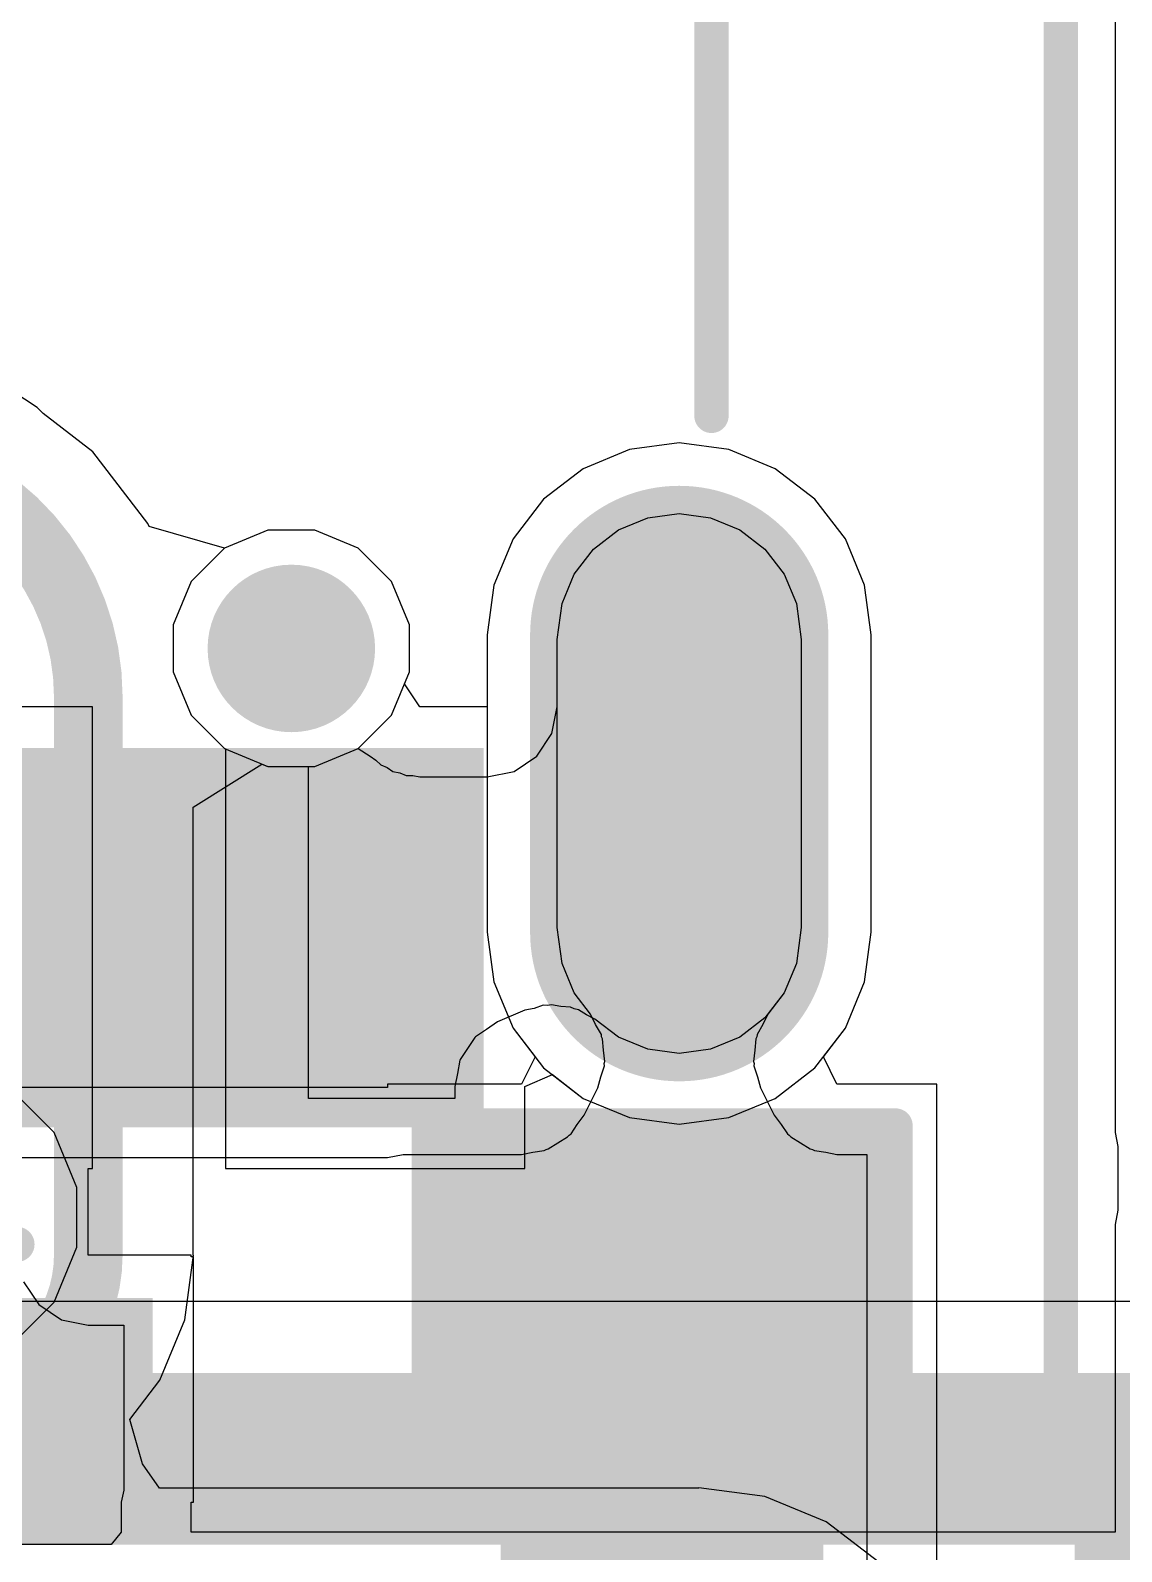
# Model space of a CAD drawing. Header units: inches. Extents: x -0.01 to 2.44, y -0.01 to 2.26.
# Drawn here: x 1.006 to 1.1649, y 1.5279 to 1.7495 of the extents above; entities that cross this region are included whole.
import ezdxf

# ---------------------------------------------------------------- set-up
doc = ezdxf.new("R2010")
doc.units = ezdxf.units.IN
doc.header["$MEASUREMENT"] = 0
for name, color, linetype in [('Bottom Layer', 5, 'Continuous'), ('Bottom Overlay', 54, 'Continuous'), ('Bottom Paste', 16, 'Continuous'), ('Bottom Solder', 6, 'Continuous'), ('GROUND', 16, 'Continuous'), ('Multi-Layer', 9, 'Continuous'), ('Pad Holes', 156, 'Continuous'), ('POWER', 76, 'Continuous'), ('SIGNAL1', 90, 'Continuous'), ('SIGNAL2', 156, 'Continuous'), ('Top Layer', 1, 'Continuous'), ('Top Overlay', 2, 'Continuous'), ('Top Paste', 8, 'Continuous'), ('Top Solder', 216, 'Continuous')]:
    doc.layers.add(name, color=color, linetype=linetype)

# ---------------------------------------------------------------- blocks, each defined once
blk = doc.blocks.new('SB10100L_2')
at = {"layer": 'Top Overlay'}
for points in [[(-0.04839, -0.00524, 0.005, 0.005, 0), (-0.04839, 0.22476, 0.005, 0.005, 0)], [(-0.04839, -0.00524, 0.005, 0.005, 0), (-0.03839, -0.00524, 0.005, 0.005, 0)], [(-0.04139, -0.01424, 0.01, 0.01, 0), (-0.03639, -0.01924, 0.01, 0.01, 0)], [(-0.04139, -0.02424, 0.01, 0.01, 0), (-0.04139, -0.01424, 0.01, 0.01, 0)], [(-0.04139, -0.02424, 0.01, 0.01, 0), (-0.03639, -0.01924, 0.01, 0.01, 0)]]:
    blk.add_lwpolyline(points, format="xyseb", dxfattribs=at)
for points in [[(-0.04964, -0.00524, 0.0025, 0.0025, 1), (-0.04714, -0.00524, 0.0025, 0.0025, 1)], [(-0.04964, -0.00524, 0.0025, 0.0025, 1), (-0.04714, -0.00524, 0.0025, 0.0025, 1)], [(-0.03964, -0.00524, 0.0025, 0.0025, 1), (-0.03714, -0.00524, 0.0025, 0.0025, 1)], [(-0.04389, -0.01424, 0.005, 0.005, 1), (-0.03889, -0.01424, 0.005, 0.005, 1)], [(-0.04389, -0.01424, 0.005, 0.005, 1), (-0.03889, -0.01424, 0.005, 0.005, 1)], [(-0.03889, -0.01924, 0.005, 0.005, 1), (-0.03389, -0.01924, 0.005, 0.005, 1)], [(-0.03889, -0.01924, 0.005, 0.005, 1), (-0.03389, -0.01924, 0.005, 0.005, 1)], [(-0.04389, -0.02424, 0.005, 0.005, 1), (-0.03889, -0.02424, 0.005, 0.005, 1)], [(-0.04389, -0.02424, 0.005, 0.005, 1), (-0.03889, -0.02424, 0.005, 0.005, 1)]]:
    blk.add_lwpolyline(points, format="xyseb", close=True, dxfattribs=at)
blk = doc.blocks.new('R___0603_63')
at = {"layer": 'Top Layer'}
for points in [[(-0.015, 0.0175), (-0.015, -0.0175), (-0.045, -0.0175), (-0.045, 0.0175)], [(0.045, 0.0175), (0.045, -0.0175), (0.015, -0.0175), (0.015, 0.0175)]]:
    blk.add_hatch(color=1, dxfattribs=at).paths.add_polyline_path(points)
at = {"layer": 'Top Paste'}
for points in [[(-0.015, 0.0175), (-0.015, -0.0175), (-0.045, -0.0175), (-0.045, 0.0175)], [(0.045, 0.0175), (0.045, -0.0175), (0.015, -0.0175), (0.015, 0.0175)]]:
    blk.add_hatch(color=8, dxfattribs=at).paths.add_polyline_path(points)
at = {"layer": 'Top Solder'}
for points in [[(-0.011, 0.0215), (-0.011, -0.0215), (-0.049, -0.0215), (-0.049, 0.0215)], [(0.049, 0.0215), (0.049, -0.0215), (0.011, -0.0215), (0.011, 0.0215)]]:
    blk.add_hatch(color=216, dxfattribs=at).paths.add_polyline_path(points)
at = {"layer": 'Top Overlay'}
for points in [[(-0.048, -0.021, 0.005, 0.005, 0), (-0.048, 0.021, 0.005, 0.005, 0)], [(0.048, 0.021, 0.005, 0.005, 0), (-0.048, 0.021, 0.005, 0.005, 0)], [(0.048, -0.021, 0.005, 0.005, 0), (0.048, 0.021, 0.005, 0.005, 0)], [(0.048, -0.021, 0.005, 0.005, 0), (-0.048, -0.021, 0.005, 0.005, 0)]]:
    blk.add_lwpolyline(points, format="xyseb", dxfattribs=at)
for points in [[(-0.04925, 0.021, 0.0025, 0.0025, 1), (-0.04675, 0.021, 0.0025, 0.0025, 1)], [(-0.04925, 0.021, 0.0025, 0.0025, 1), (-0.04675, 0.021, 0.0025, 0.0025, 1)], [(0.04675, 0.021, 0.0025, 0.0025, 1), (0.04925, 0.021, 0.0025, 0.0025, 1)], [(0.04675, 0.021, 0.0025, 0.0025, 1), (0.04925, 0.021, 0.0025, 0.0025, 1)], [(-0.04925, -0.021, 0.0025, 0.0025, 1), (-0.04675, -0.021, 0.0025, 0.0025, 1)], [(-0.04925, -0.021, 0.0025, 0.0025, 1), (-0.04675, -0.021, 0.0025, 0.0025, 1)], [(0.04675, -0.021, 0.0025, 0.0025, 1), (0.04925, -0.021, 0.0025, 0.0025, 1)], [(0.04675, -0.021, 0.0025, 0.0025, 1), (0.04925, -0.021, 0.0025, 0.0025, 1)]]:
    blk.add_lwpolyline(points, format="xyseb", close=True, dxfattribs=at)
blk = doc.blocks.new('TYPE_C_31_M_12__86')
at = {"layer": 'Bottom Layer'}
h = blk.add_hatch(color=5, dxfattribs=at)
edge = h.paths.add_edge_path()
edge.add_arc((-0.17028, 0.09272), 0.01772, 0, 180)
edge.add_line((-0.18799, 0.09272), (-0.18799, 0.04941))
edge.add_arc((-0.17028, 0.04941), 0.01772, 180, 360)
edge.add_line((-0.15256, 0.04941), (-0.15256, 0.09272))
at = {"layer": 'Bottom Solder'}
h = blk.add_hatch(color=6, dxfattribs=at)
edge = h.paths.add_edge_path()
edge.add_arc((-0.17028, 0.09272), 0.02172, 0, 180)
edge.add_line((-0.19199, 0.09272), (-0.19199, 0.04941))
edge.add_arc((-0.17028, 0.04941), 0.02172, 180, 360)
edge.add_line((-0.14856, 0.04941), (-0.14856, 0.09272))
h = blk.add_hatch(color=6, dxfattribs=at)
edge = h.paths.add_edge_path()
edge.add_arc((-0.11378, 0.05138), 0.004, 0, 360)
at = {"layer": 'GROUND'}
h = blk.add_hatch(color=16, dxfattribs=at)
edge = h.paths.add_edge_path()
edge.add_arc((-0.17028, 0.09272), 0.01772, 0, 180)
edge.add_line((-0.18799, 0.09272), (-0.18799, 0.04941))
edge.add_arc((-0.17028, 0.04941), 0.01772, 180, 360)
edge.add_line((-0.15256, 0.04941), (-0.15256, 0.09272))
at = {"layer": 'Multi-Layer'}
h = blk.add_hatch(color=9, dxfattribs=at)
edge = h.paths.add_edge_path()
edge.add_arc((-0.17028, 0.09272), 0.01772, 0, 180)
edge.add_line((-0.18799, 0.09272), (-0.18799, 0.04941))
edge.add_arc((-0.17028, 0.04941), 0.01772, 180, 360)
edge.add_line((-0.15256, 0.04941), (-0.15256, 0.09272))
at = {"layer": 'Pad Holes'}
h = blk.add_hatch(color=7, dxfattribs=at)
edge = h.paths.add_edge_path()
edge.add_arc((-0.17028, 0.04941), 0.01181, 180, 360)
edge.add_line((-0.15846, 0.04941), (-0.15846, 0.09272))
edge.add_arc((-0.17028, 0.09272), 0.01181, 0, 180)
edge.add_line((-0.18209, 0.09272), (-0.18209, 0.04941))
h = blk.add_hatch(color=7, dxfattribs=at)
edge = h.paths.add_edge_path()
edge.add_arc((-0.11378, 0.05138), 0.0122, 0, 360)
at = {"layer": 'POWER'}
h = blk.add_hatch(color=76, dxfattribs=at)
edge = h.paths.add_edge_path()
edge.add_arc((-0.17028, 0.09272), 0.01772, 0, 180)
edge.add_line((-0.18799, 0.09272), (-0.18799, 0.04941))
edge.add_arc((-0.17028, 0.04941), 0.01772, 180, 360)
edge.add_line((-0.15256, 0.04941), (-0.15256, 0.09272))
at = {"layer": 'SIGNAL1'}
h = blk.add_hatch(color=90, dxfattribs=at)
edge = h.paths.add_edge_path()
edge.add_arc((-0.17028, 0.09272), 0.01772, 0, 180)
edge.add_line((-0.18799, 0.09272), (-0.18799, 0.04941))
edge.add_arc((-0.17028, 0.04941), 0.01772, 180, 360)
edge.add_line((-0.15256, 0.04941), (-0.15256, 0.09272))
at = {"layer": 'SIGNAL2'}
h = blk.add_hatch(color=156, dxfattribs=at)
edge = h.paths.add_edge_path()
edge.add_arc((-0.17028, 0.09272), 0.01772, 0, 180)
edge.add_line((-0.18799, 0.09272), (-0.18799, 0.04941))
edge.add_arc((-0.17028, 0.04941), 0.01772, 180, 360)
edge.add_line((-0.15256, 0.04941), (-0.15256, 0.09272))
at = {"layer": 'Top Layer'}
for points in [[(-0.1378, 0.11713), (-0.11417, 0.11713), (-0.11417, 0.06988), (-0.1378, 0.06988)], [(-0.1063, 0.11713), (-0.08268, 0.11713), (-0.08268, 0.06988), (-0.1063, 0.06988)]]:
    blk.add_hatch(color=1, dxfattribs=at).paths.add_polyline_path(points)
h = blk.add_hatch(color=1, dxfattribs=at)
edge = h.paths.add_edge_path()
edge.add_arc((-0.17028, 0.09272), 0.01772, 0, 180)
edge.add_line((-0.18799, 0.09272), (-0.18799, 0.04941))
edge.add_arc((-0.17028, 0.04941), 0.01772, 180, 360)
edge.add_line((-0.15256, 0.04941), (-0.15256, 0.09272))
at = {"layer": 'Top Paste'}
for points in [[(-0.1378, 0.11713), (-0.11417, 0.11713), (-0.11417, 0.06988), (-0.1378, 0.06988)], [(-0.1063, 0.11713), (-0.08268, 0.11713), (-0.08268, 0.06988), (-0.1063, 0.06988)]]:
    blk.add_hatch(color=8, dxfattribs=at).paths.add_polyline_path(points)
at = {"layer": 'Top Solder'}
for points in [[(-0.1418, 0.12113), (-0.11017, 0.12113), (-0.11017, 0.06588), (-0.1418, 0.06588)], [(-0.1103, 0.12113), (-0.07868, 0.12113), (-0.07868, 0.06588), (-0.1103, 0.06588)], [(-0.0788, 0.12113), (-0.05899, 0.12113), (-0.05899, 0.06588), (-0.0788, 0.06588)]]:
    blk.add_hatch(color=216, dxfattribs=at).paths.add_polyline_path(points)
h = blk.add_hatch(color=216, dxfattribs=at)
edge = h.paths.add_edge_path()
edge.add_arc((-0.17028, 0.09272), 0.02172, 0, 180)
edge.add_line((-0.19199, 0.09272), (-0.19199, 0.04941))
edge.add_arc((-0.17028, 0.04941), 0.02172, 180, 360)
edge.add_line((-0.14856, 0.04941), (-0.14856, 0.09272))
h = blk.add_hatch(color=216, dxfattribs=at)
edge = h.paths.add_edge_path()
edge.add_arc((-0.11378, 0.05138), 0.004, 0, 360)
at = {"layer": 'Top Overlay'}
blk.add_lwpolyline([(-0.17498, 0.0175, 0.005, 0.005, 0), (-0.17498, -0.0465, 0.005, 0.005, 0)], format="xyseb", dxfattribs=at)
blk.add_lwpolyline([(-0.17623, 0.0175, 0.0025, 0.0025, 1), (-0.17373, 0.0175, 0.0025, 0.0025, 1)], format="xyseb", close=True, dxfattribs=at)
blk = doc.blocks.new('SOD_523__B__D____________100')
at = {"layer": 'Top Layer'}
for points in [[(-0.04134, 0.00787), (-0.01771, 0.00787), (-0.01771, -0.00787), (-0.04134, -0.00787)], [(0.04134, -0.00787), (0.01771, -0.00787), (0.01771, 0.00787), (0.04134, 0.00787)]]:
    blk.add_hatch(color=1, dxfattribs=at).paths.add_polyline_path(points)
at = {"layer": 'Top Paste'}
for points in [[(-0.04134, 0.00787), (-0.01771, 0.00787), (-0.01771, -0.00787), (-0.04134, -0.00787)], [(0.04134, -0.00787), (0.01771, -0.00787), (0.01771, 0.00787), (0.04134, 0.00787)]]:
    blk.add_hatch(color=8, dxfattribs=at).paths.add_polyline_path(points)
at = {"layer": 'Top Solder'}
for points in [[(-0.04534, 0.01187), (-0.01371, 0.01187), (-0.01371, -0.01187), (-0.04534, -0.01187)], [(0.04534, -0.01187), (0.01371, -0.01187), (0.01371, 0.01187), (0.04534, 0.01187)]]:
    blk.add_hatch(color=216, dxfattribs=at).paths.add_polyline_path(points)
at = {"layer": 'Top Overlay'}
for p, q in [((-0.009, -0.011), (-0.009, 0.011)), ((-0.009, 0.011), (0, 0)), ((0, 0), (0.009, 0.011)), ((0.009, 0.011), (0.009, -0.011)), ((0, 0), (-0.009, -0.011)), ((0, 0), (0, 0)), ((0.009, -0.011), (0, 0)), ((0, 0), (0, 0))]:
    blk.add_line(p, q, dxfattribs=at)
for points in [[(0.02559, 0.01969, 0.00512, 0.00512, 0), (-0.02559, 0.01969, 0.00512, 0.00512, 0)], [(0, 0.009, 0.00394, 0.00394, 0), (0, -0.01, 0.00394, 0.00394, 0)], [(0.02559, -0.01969, 0.00512, 0.00512, 0), (-0.02559, -0.01969, 0.00512, 0.00512, 0)]]:
    blk.add_lwpolyline(points, format="xyseb", dxfattribs=at)
for points in [[(-0.02687, 0.01969, 0.00256, 0.00256, 1), (-0.02431, 0.01969, 0.00256, 0.00256, 1)], [(0.02431, 0.01969, 0.00256, 0.00256, 1), (0.02687, 0.01969, 0.00256, 0.00256, 1)], [(-0.00098, 0.009, 0.00197, 0.00197, 1), (0.00098, 0.009, 0.00197, 0.00197, 1)], [(-0.00098, -0.01, 0.00197, 0.00197, 1), (0.00098, -0.01, 0.00197, 0.00197, 1)], [(-0.02687, -0.01969, 0.00256, 0.00256, 1), (-0.02431, -0.01969, 0.00256, 0.00256, 1)], [(0.02431, -0.01969, 0.00256, 0.00256, 1), (0.02687, -0.01969, 0.00256, 0.00256, 1)]]:
    blk.add_lwpolyline(points, format="xyseb", close=True, dxfattribs=at)
blk = doc.blocks.new('C___0805_B_125')
at = {"layer": 'Bottom Layer'}
for points in [[(-0.06, 0.03), (-0.02, 0.03), (-0.02, -0.03), (-0.06, -0.03)], [(0.02, 0.03), (0.06, 0.03), (0.06, -0.03), (0.02, -0.03)]]:
    blk.add_hatch(color=5, dxfattribs=at).paths.add_polyline_path(points)
at = {"layer": 'Bottom Paste'}
for points in [[(-0.06, 0.03), (-0.02, 0.03), (-0.02, -0.03), (-0.06, -0.03)], [(0.02, 0.03), (0.06, 0.03), (0.06, -0.03), (0.02, -0.03)]]:
    blk.add_hatch(color=16, dxfattribs=at).paths.add_polyline_path(points)
at = {"layer": 'Bottom Solder'}
for points in [[(-0.06276, 0.03276), (-0.01724, 0.03276), (-0.01724, -0.03276), (-0.06276, -0.03276)], [(0.01724, 0.03276), (0.06276, 0.03276), (0.06276, -0.03276), (0.01724, -0.03276)]]:
    blk.add_hatch(color=6, dxfattribs=at).paths.add_polyline_path(points)
at = {"layer": 'Bottom Overlay'}
for points in [[(-0.064, -0.034, 0.005, 0.005, 0), (-0.064, 0.034, 0.005, 0.005, 0)], [(-0.024, 0.034, 0.005, 0.005, 0), (-0.064, 0.034, 0.005, 0.005, 0)], [(0.064, 0.034, 0.005, 0.005, 0), (0.024, 0.034, 0.005, 0.005, 0)], [(0.064, -0.034, 0.005, 0.005, 0), (0.064, 0.034, 0.005, 0.005, 0)], [(-0.024, -0.034, 0.005, 0.005, 0), (-0.064, -0.034, 0.005, 0.005, 0)], [(0.064, -0.034, 0.005, 0.005, 0), (0.024, -0.034, 0.005, 0.005, 0)]]:
    blk.add_lwpolyline(points, format="xyseb", dxfattribs=at)
for points in [[(-0.06525, 0.034, 0.0025, 0.0025, 1), (-0.06275, 0.034, 0.0025, 0.0025, 1)], [(-0.06525, 0.034, 0.0025, 0.0025, 1), (-0.06275, 0.034, 0.0025, 0.0025, 1)], [(-0.02525, 0.034, 0.0025, 0.0025, 1), (-0.02275, 0.034, 0.0025, 0.0025, 1)], [(0.02275, 0.034, 0.0025, 0.0025, 1), (0.02525, 0.034, 0.0025, 0.0025, 1)], [(0.06275, 0.034, 0.0025, 0.0025, 1), (0.06525, 0.034, 0.0025, 0.0025, 1)], [(0.06275, 0.034, 0.0025, 0.0025, 1), (0.06525, 0.034, 0.0025, 0.0025, 1)], [(-0.06525, -0.034, 0.0025, 0.0025, 1), (-0.06275, -0.034, 0.0025, 0.0025, 1)], [(-0.06525, -0.034, 0.0025, 0.0025, 1), (-0.06275, -0.034, 0.0025, 0.0025, 1)], [(-0.02525, -0.034, 0.0025, 0.0025, 1), (-0.02275, -0.034, 0.0025, 0.0025, 1)], [(0.02275, -0.034, 0.0025, 0.0025, 1), (0.02525, -0.034, 0.0025, 0.0025, 1)], [(0.06275, -0.034, 0.0025, 0.0025, 1), (0.06525, -0.034, 0.0025, 0.0025, 1)], [(0.06275, -0.034, 0.0025, 0.0025, 1), (0.06525, -0.034, 0.0025, 0.0025, 1)]]:
    blk.add_lwpolyline(points, format="xyseb", close=True, dxfattribs=at)

msp = doc.modelspace()

# ---------------------------------------------------------------- linework, layer by layer
at = {"layer": 'Bottom Layer'}
for p, q in [((1.10049, 1.68943), (1.09325, 1.68848)), ((1.10772, 1.68848), (1.10049, 1.68943)), ((1.09325, 1.68848), (1.08651, 1.68568)), ((1.11447, 1.68568), (1.10772, 1.68848)), ((1.08651, 1.68568), (1.08072, 1.68124)), ((1.12026, 1.68124), (1.11447, 1.68568)), ((1.08072, 1.68124), (1.07628, 1.67545)), ((1.1247, 1.67545), (1.12026, 1.68124)), ((1.09165, 1.67678), (1.09591, 1.67854)), ((1.09591, 1.67854), (1.10049, 1.67914)), ((1.10049, 1.67914), (1.10506, 1.67854)), ((1.10506, 1.67854), (1.10932, 1.67678)), ((1.04057, 1.67671), (1.03425, 1.67409)), ((1.04741, 1.67671), (1.04057, 1.67671)), ((1.05374, 1.67409), (1.04741, 1.67671)), ((1.07628, 1.67545), (1.07349, 1.66871)), ((1.08799, 1.67397), (1.09165, 1.67678)), ((1.10932, 1.67678), (1.11298, 1.67397)), ((1.12749, 1.66871), (1.1247, 1.67545)), ((1.03425, 1.67409), (1.02941, 1.66925)), ((1.05858, 1.66925), (1.05374, 1.67409)), ((1.08518, 1.67031), (1.08799, 1.67397)), ((1.11298, 1.67397), (1.11579, 1.67031)), ((1.02941, 1.66925), (1.02679, 1.66293)), ((1.0612, 1.66293), (1.05858, 1.66925)), ((1.07349, 1.66871), (1.07253, 1.66147)), ((1.08342, 1.66605), (1.08518, 1.67031)), ((1.11579, 1.67031), (1.11756, 1.66605)), ((1.12844, 1.66147), (1.12749, 1.66871)), ((1.08273, 1.6608), (1.08342, 1.66605)), ((1.11756, 1.66605), (1.11825, 1.6608)), ((1.02679, 1.66293), (1.02679, 1.65608)), ((1.0612, 1.65608), (1.0612, 1.66293)), ((1.07253, 1.66147), (1.07253, 1.61817)), ((1.08273, 1.61883), (1.08273, 1.6608)), ((1.11825, 1.6608), (1.11825, 1.61883)), ((1.12844, 1.61817), (1.12844, 1.66147)), ((1.02679, 1.65608), (1.02941, 1.64976)), ((1.05858, 1.64976), (1.0612, 1.65608)), ((1.02941, 1.64976), (1.03425, 1.64492)), ((1.05374, 1.64492), (1.05858, 1.64976)), ((1.03425, 1.64492), (1.04057, 1.6423)), ((1.04741, 1.6423), (1.05374, 1.64492)), ((1.04057, 1.6423), (1.04741, 1.6423)), ((1.07253, 1.61817), (1.07349, 1.61093)), ((1.08342, 1.61359), (1.08273, 1.61883)), ((1.11825, 1.61883), (1.11756, 1.61359)), ((1.12749, 1.61093), (1.12844, 1.61817)), ((1.08518, 1.60933), (1.08342, 1.61359)), ((1.11756, 1.61359), (1.11579, 1.60933)), ((1.07349, 1.61093), (1.07628, 1.60419)), ((1.08758, 1.60621), (1.08518, 1.60933)), ((1.11579, 1.60933), (1.1134, 1.60621)), ((1.1247, 1.60419), (1.12749, 1.61093)), ((1.08831, 1.60472), (1.08758, 1.60621)), ((1.08915, 1.60328), (1.08831, 1.60472)), ((1.11266, 1.60472), (1.11183, 1.60328)), ((1.1134, 1.60621), (1.11266, 1.60472)), ((1.07628, 1.60419), (1.07949, 1.6)), ((1.08919, 1.60294), (1.08915, 1.60328)), ((1.08934, 1.60264), (1.08919, 1.60294)), ((1.08945, 1.60098), (1.08934, 1.60264)), ((1.11164, 1.60264), (1.11153, 1.60098)), ((1.11179, 1.60294), (1.11164, 1.60264)), ((1.11183, 1.60328), (1.11179, 1.60294)), ((1.12149, 1.6), (1.1247, 1.60419)), ((1.07949, 1.6), (1.07752, 1.596)), ((1.08966, 1.59933), (1.08945, 1.60098)), ((1.11153, 1.60098), (1.11131, 1.59933)), ((1.12346, 1.596), (1.12149, 1.6)), ((1.08907, 1.5971), (1.0896, 1.59867)), ((1.08958, 1.59901), (1.08966, 1.59933)), ((1.0896, 1.59867), (1.08958, 1.59901)), ((1.11131, 1.59933), (1.1114, 1.59901)), ((1.1114, 1.59901), (1.11138, 1.59867)), ((1.11138, 1.59867), (1.11191, 1.5971)), ((1.058, 1.59554), (1.00228, 1.59554)), ((1.07752, 1.596), (1.058, 1.596)), ((1.058, 1.596), (1.058, 1.59554)), ((1.08864, 1.59549), (1.08907, 1.5971)), ((1.11191, 1.5971), (1.11234, 1.59549)), ((1.138, 1.596), (1.12346, 1.596)), ((1.138, 1.536), (1.138, 1.596)), ((1.08666, 1.59149), (1.08864, 1.59549)), ((1.11234, 1.59549), (1.11431, 1.59149)), ((1.08565, 1.59017), (1.08666, 1.59149)), ((1.11431, 1.59149), (1.11533, 1.59017)), ((1.08473, 1.58879), (1.08565, 1.59017)), ((1.11533, 1.59017), (1.11625, 1.58879)), ((1.08142, 1.58658), (1.0828, 1.5875)), ((1.0828, 1.5875), (1.08424, 1.58833)), ((1.08424, 1.58833), (1.08445, 1.5886)), ((1.08445, 1.5886), (1.08473, 1.58879)), ((1.11625, 1.58879), (1.11653, 1.5886)), ((1.11653, 1.5886), (1.11674, 1.58833)), ((1.11674, 1.58833), (1.11817, 1.5875)), ((1.11817, 1.5875), (1.11956, 1.58658)), ((1.00228, 1.58535), (1.058, 1.58535)), ((1.058, 1.58535), (1.06029, 1.5858)), ((1.06029, 1.5858), (1.07752, 1.5858)), ((1.07752, 1.5858), (1.07915, 1.58613)), ((1.07915, 1.58613), (1.0808, 1.58635)), ((1.0808, 1.58635), (1.08109, 1.58651)), ((1.08109, 1.58651), (1.08142, 1.58658)), ((1.11956, 1.58658), (1.11989, 1.58651)), ((1.11989, 1.58651), (1.12018, 1.58635)), ((1.12018, 1.58635), (1.12183, 1.58613)), ((1.12183, 1.58613), (1.12346, 1.5858)), ((1.12346, 1.5858), (1.1278, 1.5858)), ((1.1278, 1.5858), (1.1278, 1.536)), ((1.1278, 1.536), (1.1278, 1.516)), ((1.138, 1.516), (1.138, 1.536))]:
    msp.add_line(p, q, dxfattribs=at)
at = {"layer": 'GROUND'}
for p, q in [((1.04057, 1.67671), (1.03425, 1.67409)), ((1.04741, 1.67671), (1.04057, 1.67671)), ((1.05374, 1.67409), (1.04741, 1.67671)), ((1.03425, 1.67409), (1.02941, 1.66925)), ((1.05858, 1.66925), (1.05374, 1.67409)), ((1.02941, 1.66925), (1.02679, 1.66293)), ((1.0612, 1.66293), (1.05858, 1.66925)), ((1.02679, 1.66293), (1.02679, 1.65608)), ((1.0612, 1.65608), (1.0612, 1.66293)), ((1.02679, 1.65608), (1.02941, 1.64976)), ((1.05858, 1.64976), (1.0612, 1.65608)), ((1.02941, 1.64976), (1.03425, 1.64492)), ((1.05374, 1.64492), (1.05858, 1.64976)), ((1.03425, 1.64492), (1.04057, 1.6423)), ((1.04741, 1.6423), (1.05374, 1.64492)), ((1.04057, 1.6423), (1.04741, 1.6423))]:
    msp.add_line(p, q, dxfattribs=at)
at = {"layer": 'POWER'}
for p, q in [((1.10049, 1.68943), (1.09325, 1.68848)), ((1.10772, 1.68848), (1.10049, 1.68943)), ((1.09325, 1.68848), (1.08651, 1.68568)), ((1.11447, 1.68568), (1.10772, 1.68848)), ((1.08651, 1.68568), (1.08072, 1.68124)), ((1.12026, 1.68124), (1.11447, 1.68568)), ((1.08072, 1.68124), (1.07628, 1.67545)), ((1.1247, 1.67545), (1.12026, 1.68124)), ((1.04057, 1.67671), (1.03425, 1.67409)), ((1.04741, 1.67671), (1.04057, 1.67671)), ((1.05374, 1.67409), (1.04741, 1.67671)), ((1.07628, 1.67545), (1.07349, 1.66871)), ((1.12749, 1.66871), (1.1247, 1.67545)), ((1.03425, 1.67409), (1.02941, 1.66925)), ((1.05858, 1.66925), (1.05374, 1.67409)), ((1.02941, 1.66925), (1.02679, 1.66293)), ((1.0612, 1.66293), (1.05858, 1.66925)), ((1.07349, 1.66871), (1.07253, 1.66147)), ((1.12844, 1.66147), (1.12749, 1.66871)), ((1.02679, 1.66293), (1.02679, 1.65608)), ((1.0612, 1.65608), (1.0612, 1.66293)), ((1.07253, 1.66147), (1.07253, 1.61817)), ((1.12844, 1.61817), (1.12844, 1.66147)), ((1.02679, 1.65608), (1.02941, 1.64976)), ((1.05858, 1.64976), (1.0612, 1.65608)), ((1.02941, 1.64976), (1.03425, 1.64492)), ((1.05374, 1.64492), (1.05858, 1.64976)), ((1.03425, 1.64492), (1.04057, 1.6423)), ((1.04741, 1.6423), (1.05374, 1.64492)), ((1.04057, 1.6423), (1.04741, 1.6423)), ((1.07253, 1.61817), (1.07349, 1.61093)), ((1.12749, 1.61093), (1.12844, 1.61817)), ((1.07349, 1.61093), (1.07628, 1.60419)), ((1.1247, 1.60419), (1.12749, 1.61093)), ((1.07628, 1.60419), (1.08072, 1.5984)), ((1.12026, 1.5984), (1.1247, 1.60419)), ((1.08072, 1.5984), (1.08651, 1.59395)), ((1.11447, 1.59395), (1.12026, 1.5984)), ((1.00944, 1.58898), (1.0033, 1.59512)), ((1.08651, 1.59395), (1.09325, 1.59116)), ((1.10772, 1.59116), (1.11447, 1.59395)), ((1.09325, 1.59116), (1.10049, 1.59021)), ((1.10049, 1.59021), (1.10772, 1.59116)), ((1.01276, 1.58097), (1.00944, 1.58898)), ((1.01276, 1.57229), (1.01276, 1.58097)), ((1.00944, 1.56427), (1.01276, 1.57229)), ((1.0033, 1.55814), (1.00944, 1.56427))]:
    msp.add_line(p, q, dxfattribs=at)
at = {"layer": 'SIGNAL1'}
for p, q in [((1.00695, 1.69459), (1.00124, 1.69834)), ((1.00782, 1.69373), (1.00695, 1.69459)), ((1.01508, 1.68816), (1.00782, 1.69373)), ((1.02309, 1.67772), (1.01508, 1.68816)), ((1.02328, 1.67726), (1.02309, 1.67772)), ((1.03425, 1.67409), (1.02328, 1.67726)), ((1.04057, 1.67671), (1.03425, 1.67409)), ((1.04741, 1.67671), (1.04057, 1.67671)), ((1.05374, 1.67409), (1.04741, 1.67671)), ((1.05858, 1.66925), (1.05374, 1.67409)), ((1.0612, 1.66293), (1.05858, 1.66925)), ((1.0612, 1.65608), (1.0612, 1.66293)), ((1.05858, 1.64976), (1.0612, 1.65608)), ((1.05374, 1.64492), (1.05858, 1.64976)), ((1.04741, 1.6423), (1.05374, 1.64492)), ((1.02971, 1.63639), (1.03971, 1.64266)), ((1.03971, 1.64266), (1.04057, 1.6423)), ((1.04057, 1.6423), (1.04741, 1.6423)), ((1.02971, 1.57112), (1.02971, 1.63639)), ((1.02848, 1.56169), (1.02973, 1.57112)), ((1.02973, 1.57112), (1.02971, 1.57112)), ((1.02484, 1.55291), (1.02848, 1.56169)), ((1.02044, 1.54716), (1.02484, 1.55291)), ((1.0223, 1.54073), (1.02044, 1.54716)), ((1.0248, 1.53716), (1.0223, 1.54073)), ((1.10333, 1.53716), (1.0248, 1.53716)), ((1.11294, 1.53597), (1.10333, 1.53724)), ((1.10333, 1.53724), (1.10333, 1.53716)), ((1.12189, 1.53227), (1.11294, 1.53597)), ((1.12957, 1.52637), (1.12189, 1.53227))]:
    msp.add_line(p, q, dxfattribs=at)
for points in [[(0.99854, 1.68181, 0.01, 0.01, -0.253406), (1.01441, 1.65251, 0.01, 0.01, 0)], [(1.01441, 1.57112, 0.01, 0.01, 0), (1.01441, 1.65251, 0.01, 0.01, 0)], [(1.01441, 1.57112, 0.01, 0.01, -0.414214), (0.99329, 1.55, 0.01, 0.01, 0)]]:
    msp.add_lwpolyline(points, format="xyseb", dxfattribs=at)
for points in [[(1.01191, 1.65251, 0.005, 0.005, 1), (1.01691, 1.65251, 0.005, 0.005, 1)], [(1.01191, 1.65251, 0.005, 0.005, 1), (1.01691, 1.65251, 0.005, 0.005, 1)], [(1.01191, 1.57112, 0.005, 0.005, 1), (1.01691, 1.57112, 0.005, 0.005, 1)], [(1.01191, 1.57112, 0.005, 0.005, 1), (1.01691, 1.57112, 0.005, 0.005, 1)]]:
    msp.add_lwpolyline(points, format="xyseb", close=True, dxfattribs=at)
at = {"layer": 'SIGNAL2'}
for p, q in [((1.04057, 1.67671), (1.03425, 1.67409)), ((1.04741, 1.67671), (1.04057, 1.67671)), ((1.05374, 1.67409), (1.04741, 1.67671)), ((1.03425, 1.67409), (1.02941, 1.66925)), ((1.05858, 1.66925), (1.05374, 1.67409)), ((1.02941, 1.66925), (1.02679, 1.66293)), ((1.0612, 1.66293), (1.05858, 1.66925)), ((1.02679, 1.66293), (1.02679, 1.65608)), ((1.0612, 1.65608), (1.0612, 1.66293)), ((1.02679, 1.65608), (1.02941, 1.64976)), ((1.05858, 1.64976), (1.0612, 1.65608)), ((1.02941, 1.64976), (1.03425, 1.64492)), ((1.05374, 1.64492), (1.05858, 1.64976)), ((1.03425, 1.64492), (1.04057, 1.6423)), ((1.04741, 1.6423), (1.05374, 1.64492)), ((1.04057, 1.6423), (1.04741, 1.6423)), ((1.83799, 1.56438), (0.45343, 1.56438))]:
    msp.add_line(p, q, dxfattribs=at)
msp.add_lwpolyline([(0.45343, 1.54144, 0.025, 0.025, 0), (1.83799, 1.54144, 0.025, 0.025, 0)], format="xyseb", dxfattribs=at)
at = {"layer": 'Top Layer'}
for p, q in [((1.16398, 1.8402), (1.16398, 1.6869)), ((1.10049, 1.68943), (1.09325, 1.68848)), ((1.10772, 1.68848), (1.10049, 1.68943)), ((1.09325, 1.68848), (1.08651, 1.68568)), ((1.11447, 1.68568), (1.10772, 1.68848)), ((1.16398, 1.6869), (1.16398, 1.589)), ((1.08651, 1.68568), (1.08072, 1.68124)), ((1.12026, 1.68124), (1.11447, 1.68568)), ((1.08072, 1.68124), (1.07628, 1.67545)), ((1.1247, 1.67545), (1.12026, 1.68124)), ((1.09165, 1.67678), (1.09591, 1.67854)), ((1.09591, 1.67854), (1.10049, 1.67914)), ((1.10049, 1.67914), (1.10506, 1.67854)), ((1.10506, 1.67854), (1.10932, 1.67678)), ((1.04057, 1.67671), (1.03425, 1.67409)), ((1.04741, 1.67671), (1.04057, 1.67671)), ((1.05374, 1.67409), (1.04741, 1.67671)), ((1.07628, 1.67545), (1.07349, 1.66871)), ((1.08799, 1.67397), (1.09165, 1.67678)), ((1.10932, 1.67678), (1.11298, 1.67397)), ((1.12749, 1.66871), (1.1247, 1.67545)), ((1.03425, 1.67409), (1.02941, 1.66925)), ((1.05858, 1.66925), (1.05374, 1.67409)), ((1.08518, 1.67031), (1.08799, 1.67397)), ((1.11298, 1.67397), (1.11579, 1.67031)), ((1.02941, 1.66925), (1.02679, 1.66293)), ((1.0612, 1.66293), (1.05858, 1.66925)), ((1.07349, 1.66871), (1.07253, 1.66147)), ((1.08342, 1.66605), (1.08518, 1.67031)), ((1.11579, 1.67031), (1.11756, 1.66605)), ((1.12844, 1.66147), (1.12749, 1.66871)), ((1.08273, 1.6608), (1.08342, 1.66605)), ((1.11756, 1.66605), (1.11825, 1.6608)), ((1.02679, 1.66293), (1.02679, 1.65608)), ((1.0612, 1.65608), (1.0612, 1.66293)), ((1.07253, 1.66147), (1.07253, 1.651)), ((1.08273, 1.651), (1.08273, 1.6608)), ((1.11825, 1.6608), (1.11825, 1.61883)), ((1.12844, 1.61817), (1.12844, 1.66147)), ((1.02679, 1.65608), (1.02941, 1.64976)), ((1.06047, 1.65433), (1.0612, 1.65608)), ((1.06269, 1.651), (1.06047, 1.65433)), ((1.01502, 1.651), (0.99472, 1.651)), ((1.01502, 1.58376), (1.01502, 1.651)), ((1.07253, 1.651), (1.06269, 1.651)), ((1.08195, 1.6471), (1.08273, 1.651)), ((1.02941, 1.64976), (1.03425, 1.64492)), ((1.07974, 1.64379), (1.08195, 1.6471)), ((1.03425, 1.64492), (1.03439, 1.64486)), ((1.03439, 1.64486), (1.03439, 1.58376)), ((1.04741, 1.6423), (1.05374, 1.64492)), ((1.05374, 1.64492), (1.05548, 1.64379)), ((1.04651, 1.59395), (1.04651, 1.6423)), ((1.04651, 1.6423), (1.04741, 1.6423)), ((1.05548, 1.64379), (1.05632, 1.64323)), ((1.05632, 1.64323), (1.05703, 1.64252)), ((1.05703, 1.64252), (1.05795, 1.64214)), ((1.05795, 1.64214), (1.05879, 1.64158)), ((1.07643, 1.64158), (1.07974, 1.64379)), ((1.05879, 1.64158), (1.05977, 1.64138)), ((1.05977, 1.64138), (1.0607, 1.641)), ((1.0607, 1.641), (1.06171, 1.641)), ((1.06171, 1.641), (1.06269, 1.6408)), ((1.06269, 1.6408), (1.07253, 1.6408)), ((1.07253, 1.6408), (1.07643, 1.64158)), ((1.11825, 1.61883), (1.11756, 1.61359)), ((1.12749, 1.61093), (1.12844, 1.61817)), ((1.11756, 1.61359), (1.11579, 1.60933)), ((1.11579, 1.60933), (1.11298, 1.60567)), ((1.1247, 1.60419), (1.12749, 1.61093)), ((1.07801, 1.60679), (1.07401, 1.60508)), ((1.07937, 1.60707), (1.07801, 1.60679)), ((1.08068, 1.60752), (1.07937, 1.60707)), ((1.0813, 1.60748), (1.08068, 1.60752)), ((1.0819, 1.6076), (1.0813, 1.60748)), ((1.08326, 1.60735), (1.0819, 1.6076)), ((1.08465, 1.60726), (1.08326, 1.60735)), ((1.0852, 1.60698), (1.08465, 1.60726)), ((1.08581, 1.60687), (1.0852, 1.60698)), ((1.08697, 1.60611), (1.08581, 1.60687)), ((1.07401, 1.60508), (1.07241, 1.60399)), ((1.08821, 1.6055), (1.08697, 1.60611)), ((1.09165, 1.60286), (1.08821, 1.6055)), ((1.11298, 1.60567), (1.10932, 1.60286)), ((1.07073, 1.60284), (1.06966, 1.60122)), ((1.07077, 1.60287), (1.07073, 1.60284)), ((1.0708, 1.60291), (1.07077, 1.60287)), ((1.07241, 1.60399), (1.0708, 1.60291)), ((1.09591, 1.6011), (1.09165, 1.60286)), ((1.10932, 1.60286), (1.10506, 1.6011)), ((1.12026, 1.5984), (1.1247, 1.60419)), ((1.06966, 1.60122), (1.06859, 1.59961)), ((1.10049, 1.60049), (1.09591, 1.6011)), ((1.10506, 1.6011), (1.10049, 1.60049)), ((1.06855, 1.59951), (1.06819, 1.5976)), ((1.06858, 1.59955), (1.06855, 1.59951)), ((1.06859, 1.59961), (1.06858, 1.59955)), ((1.11447, 1.59395), (1.12026, 1.5984)), ((1.06819, 1.5976), (1.06781, 1.5957)), ((1.06781, 1.5957), (1.06781, 1.59395)), ((1.07801, 1.5957), (1.08201, 1.59741)), ((1.07801, 1.58376), (1.07801, 1.5957)), ((1.08201, 1.59741), (1.08651, 1.59395)), ((1.06781, 1.59395), (1.04651, 1.59395)), ((1.08651, 1.59395), (1.09325, 1.59116)), ((1.10772, 1.59116), (1.11447, 1.59395)), ((1.09325, 1.59116), (1.10049, 1.59021)), ((1.10049, 1.59021), (1.10772, 1.59116)), ((1.16398, 1.589), (1.16439, 1.58694)), ((1.16439, 1.58694), (1.16439, 1.57765)), ((1.01441, 1.57112), (1.01441, 1.58376)), ((1.01441, 1.58376), (1.01502, 1.58376)), ((1.03439, 1.58376), (1.07801, 1.58376)), ((1.16439, 1.57765), (1.16398, 1.57559)), ((1.16398, 1.57559), (1.16398, 1.53077)), ((1.02941, 1.57112), (1.01441, 1.57112)), ((1.02941, 1.57087), (1.02941, 1.57112)), ((1.02976, 1.57087), (1.02941, 1.57087)), ((1.02976, 1.53513), (1.02976, 1.57087)), ((1.00499, 1.56722), (1.0072, 1.56392)), ((1.0072, 1.56392), (1.01051, 1.5617)), ((1.01051, 1.5617), (1.01441, 1.56093)), ((1.01441, 1.56093), (1.01957, 1.56093)), ((1.01957, 1.56093), (1.01957, 1.53687)), ((1.01957, 1.53687), (1.01922, 1.53513)), ((1.01922, 1.53513), (1.01922, 1.53077)), ((1.02941, 1.53077), (1.02941, 1.53513)), ((1.02941, 1.53513), (1.02976, 1.53513)), ((1.01922, 1.53077), (1.01775, 1.52898)), ((1.16398, 1.53077), (1.02941, 1.53077)), ((1.01775, 1.52898), (0.98943, 1.52898))]:
    msp.add_line(p, q, dxfattribs=at)

# ---------------------------------------------------------------- block references
for name, p, rotation in [('TYPE_C_31_M_12__86', (0.93021, 1.71088), 180), ('C___0805_B_125', (1.098, 1.526), 270), ('SOD_523__B__D____________100', (0.97843, 1.553), 180), ('R___0603_63', (1.098, 1.515), 270)]:
    msp.add_blockref(name, p, dxfattribs=dict(rotation=rotation))
msp.add_blockref('SB10100L_2', (1.20449, 1.55))

doc.saveas('drawing.dxf')
